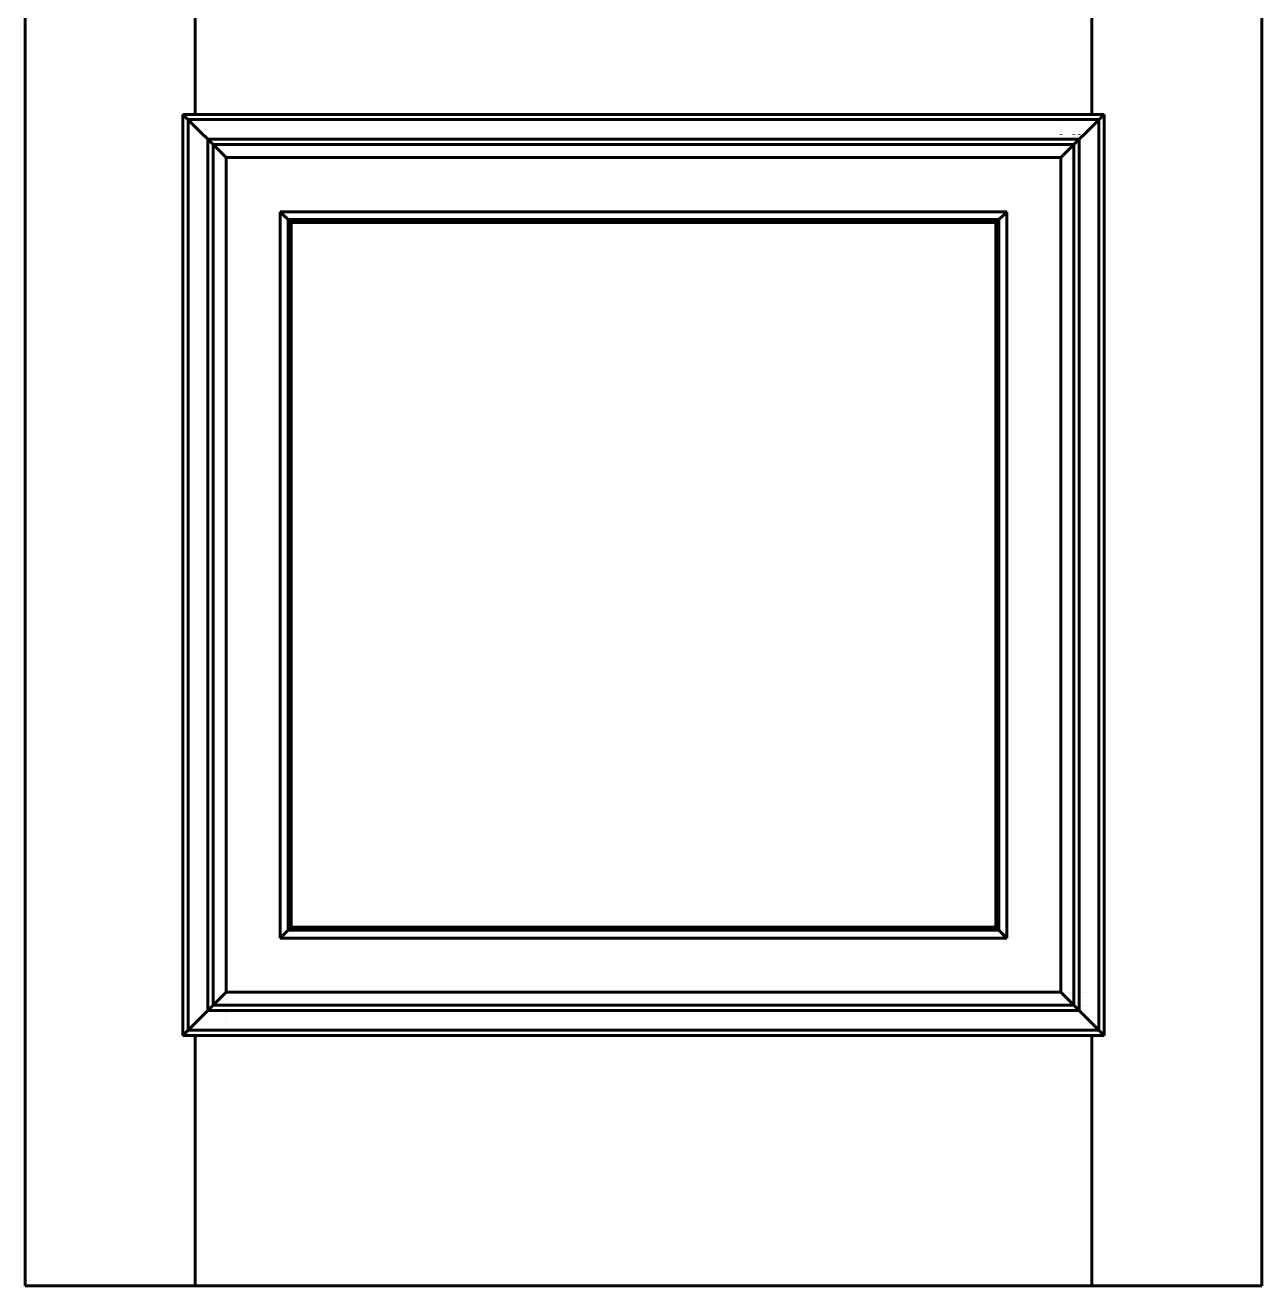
# Model space of a CAD drawing. Header units: inches. Extents: x -4554 to 14101, y -13650 to 2449.
# Drawn here: x 3000 to 3800, y -12800 to -11984 of the extents above; entities that cross this region are included whole.
import ezdxf

# ---------------------------------------------------------------- set-up
doc = ezdxf.new("R2010")
doc.units = ezdxf.units.IN
doc.layers.add('Слой1', color=7, linetype='Continuous')

msp = doc.modelspace()

# ---------------------------------------------------------------- linework, layer by layer
at = {"layer": 'Слой1', "color": 7, "linetype": 'Continuous', "lineweight": 60}
for p, q in [((3000, -12800), (3000, -10700)), ((3800, -12800), (3800, -10700)), ((3110, -12042), (3110, -11948)), ((3690, -12042), (3690, -11948)), ((3102, -12042), (3102, -12638)), ((3102, -12042), (3698, -12042)), ((3130, -12070), (3102, -12042)), ((3694.6, -12045.4), (3105.4, -12045.4)), ((3105.4, -12634.6), (3105.4, -12045.4)), ((3110, -12045.78), (3110, -12045.78)), ((3121.5, -12045.78), (3121.5, -12045.78)), ((3670, -12070), (3698, -12042)), ((3690, -12045.8), (3690, -12045.78)), ((3694.6, -12634.6), (3694.6, -12045.4)), ((3698, -12042), (3698, -12638)), ((3670, -12050.65), (3670, -12050.65)), ((3670, -12052.85), (3670, -12052.85)), ((3670, -12054.93), (3670, -12054.92)), ((3678.5, -12052.85), (3678.5, -12052.85)), ((3678.5, -12054.93), (3678.5, -12054.92)), ((3681.9, -12052.85), (3681.9, -12052.85)), ((3681.9, -12054.93), (3681.9, -12054.92)), ((3681.9, -12058.1), (3118.1, -12058.1)), ((3118.1, -12621.9), (3118.1, -12058.1)), ((3121.5, -12618.5), (3121.5, -12061.5)), ((3678.5, -12061.5), (3121.5, -12061.5)), ((3670, -12056.61), (3670, -12056.61)), ((3670, -12057.72), (3670, -12057.72)), ((3670, -12061.5), (3670, -12061.49)), ((3670, -12063.12), (3670, -12063.12)), ((3678.5, -12056.61), (3678.5, -12056.61)), ((3678.5, -12618.5), (3678.5, -12061.5)), ((3681.9, -12058.1), (3681.81, -12058.19)), ((3681.9, -12621.9), (3681.9, -12058.1)), ((3130, -12610), (3130, -12070)), ((3670, -12070), (3130, -12070)), ((3670, -12065), (3670, -12065)), ((3670, -12067.37), (3670, -12067.37)), ((3670, -12610), (3670, -12070)), ((3635, -12105), (3165, -12105)), ((3172.02, -12112.02), (3165, -12105)), ((3165, -12575), (3165, -12105)), ((3170.02, -12110.02), (3629.98, -12110.02)), ((3170.02, -12110.02), (3170.02, -12569.98)), ((3172.02, -12112.02), (3627.98, -12112.02)), ((3172.02, -12567.98), (3172.02, -12112.02)), ((3627.98, -12112.02), (3635, -12105)), ((3627.98, -12567.98), (3627.98, -12112.02)), ((3629.98, -12110.02), (3629.98, -12569.98)), ((3635, -12575), (3635, -12105)), ((3172.02, -12567.98), (3165, -12575)), ((3627.98, -12567.98), (3172.02, -12567.98)), ((3635, -12575), (3627.98, -12567.98)), ((3635, -12575), (3165, -12575)), ((3629.98, -12569.98), (3170.02, -12569.98)), ((3102, -12638), (3130, -12610)), ((3670, -12610), (3130, -12610)), ((3698, -12638), (3670, -12610)), ((3672.63, -12610), (3672.63, -12610)), ((3675, -12610), (3675, -12610)), ((3676.88, -12610), (3676.88, -12610)), ((3678.5, -12610), (3678.51, -12610)), ((3682.28, -12610), (3682.28, -12610)), ((3683.39, -12610), (3683.39, -12610)), ((3685.07, -12610), (3685.08, -12610)), ((3687.15, -12610), (3687.15, -12610)), ((3689.35, -12610), (3689.35, -12610)), ((3678.5, -12618.5), (3121.5, -12618.5)), ((3130, -12612.63), (3130, -12612.63)), ((3130, -12615), (3130, -12615)), ((3130, -12616.88), (3130, -12616.88)), ((3130, -12618.51), (3130, -12618.5)), ((3683.39, -12618.5), (3683.39, -12618.5)), ((3685.07, -12618.5), (3685.08, -12618.5)), ((3687.15, -12618.5), (3687.15, -12618.5)), ((3118.1, -12621.9), (3118.19, -12621.81)), ((3681.9, -12621.9), (3118.1, -12621.9)), ((3130, -12622.28), (3130, -12622.28)), ((3130, -12623.39), (3130, -12623.39)), ((3130, -12625.08), (3130, -12625.07)), ((3681.9, -12621.9), (3681.81, -12621.81)), ((3685.07, -12621.9), (3685.08, -12621.9)), ((3687.15, -12621.9), (3687.15, -12621.9)), ((3694.6, -12634.6), (3105.4, -12634.6)), ((3130, -12627.15), (3130, -12627.15)), ((3130, -12629.35), (3130, -12629.35)), ((3102, -12638), (3698, -12638)), ((3110, -12800), (3110, -12638)), ((3690, -12800), (3690, -12638)), ((3800, -12800), (3000, -12800))]:
    msp.add_line(p, q, dxfattribs=at)

doc.saveas('drawing.dxf')
